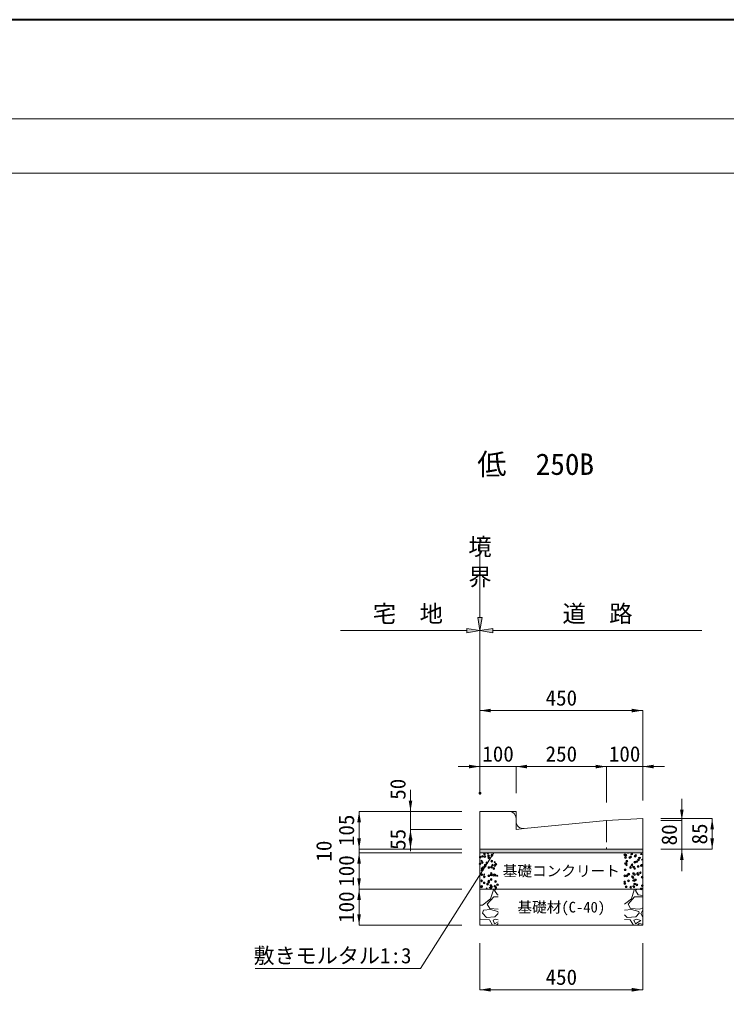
# Model space of a CAD drawing. Units: millimetres at full size; some dimension numbers follow another scale. Extents: x -3213 to 7287, y 2125 to 9550.
# Drawn here: x 1588 to 3544, y 6610 to 9300 of the extents above; entities that cross this region are included whole.
import ezdxf
from ezdxf.enums import TextEntityAlignment as Align

# ---------------------------------------------------------------- set-up
doc = ezdxf.new("R2010")
doc.units = ezdxf.units.MM
doc.header["$LTSCALE"] = 10
doc.header["$PDMODE"] = 32
doc.header["$PDSIZE"] = 5
doc.linetypes.add('DASHED', pattern=[7.5, 6, -1.5])
doc.layers.add('ハッチング_モルタル', color=30, linetype='Continuous')
doc.layers.add('文字', color=41, linetype='Continuous')
for name, color, linetype, lineweight in [('ハッチング_基礎', 150, 'Continuous', 5), ('図枠', 7, 'Continuous', 5), ('寸法線', 7, 'Continuous', 13), ('引出線', 4, 'Continuous', 13), ('本体', 2, 'Continuous', 13), ('舗装・基礎', 3, 'Continuous', 13), ('補助線', 8, 'DASHED', 13)]:
    doc.layers.add(name, color=color, linetype=linetype, lineweight=lineweight)
doc.styles.add('ＭＳ ゴシック', font='')
doc.styles.get('ＭＳ ゴシック').set_extended_font_data('MS Gothic')

# ---------------------------------------------------------------- blocks, each defined once
blk = doc.blocks.new('filled_arrow')
at = {"color": 0, "linetype": 'Continuous', "lineweight": -2}
blk.add_solid([(7.5, 1.25), (0, 0), (7.5, -1.25)], dxfattribs=at)

msp = doc.modelspace()

# ---------------------------------------------------------------- hatches: boundary and pattern name
at = {"layer": 'ハッチング_モルタル'}
msp.add_hatch(color=256, dxfattribs=at).paths.add_polyline_path([(3311.87, 6993.32), (3311.87, 7003.32), (2861.87, 7003.32), (2861.87, 6993.32)])
at = {"layer": '寸法線'}
for points in [[(2855.87, 7644.51), (2867.87, 7644.51), (2861.87, 7608.51)], [(2825.87, 7614.51), (2825.87, 7602.51), (2861.87, 7608.51)], [(2897.87, 7614.51), (2897.87, 7602.51), (2861.87, 7608.51)]]:
    msp.add_hatch(color=256, dxfattribs=at).paths.add_polyline_path(points)

# ---------------------------------------------------------------- linework, layer by layer
at = {"layer": 'ハッチング_基礎'}
for p, q in [((2864.46, 6970.39), (2866.91, 6973.31)), ((2864.46, 6970.39), (2867.5, 6970.12)), ((2867.48, 6970.12), (2866.89, 6973.3)), ((2881.56, 6991.46), (2884.09, 6989.76)), ((2881.57, 6991.47), (2885.13, 6992.83)), ((2884.09, 6989.76), (2885.12, 6992.83)), ((2900.9, 6967.2), (2903.35, 6970.12)), ((2900.9, 6967.2), (2903.93, 6966.93)), ((2903.91, 6966.93), (2903.33, 6970.12)), ((3269.79, 6992.62), (3270.38, 6993.32)), ((3269.79, 6992.62), (3272.83, 6992.35)), ((3272.81, 6992.35), (3272.63, 6993.32)), ((3276.23, 6981.56), (3280.19, 6985.69)), ((3276.23, 6981.57), (3280.75, 6980.87)), ((3280.74, 6980.86), (3280.18, 6985.68)), ((3306.23, 6989.43), (3308.68, 6992.35)), ((3306.23, 6989.43), (3309.26, 6989.16)), ((3308.3, 6975.31), (3311.86, 6976.67)), ((3308.3, 6975.3), (3310.82, 6973.59)), ((3309.24, 6989.16), (3308.66, 6992.34)), ((3310.82, 6973.59), (3311.85, 6976.66)), ((2869.2, 6954.62), (2871.73, 6952.92)), ((2869.21, 6954.63), (2872.76, 6956)), ((2871.73, 6952.92), (2872.76, 6955.99)), ((2893.32, 6958.27), (2897.84, 6957.57)), ((2893.33, 6958.27), (2897.28, 6962.39)), ((2897.84, 6957.57), (2897.28, 6962.39)), ((3265.61, 6958.91), (3268.14, 6957.21)), ((3265.62, 6958.92), (3269.17, 6960.29)), ((3268.14, 6957.21), (3269.17, 6960.28)), ((3276.84, 6954.41), (3279.29, 6957.33)), ((3276.84, 6954.41), (3279.88, 6954.14)), ((3279.86, 6954.14), (3279.27, 6957.32)), ((2871.51, 6932.18), (2873.96, 6935.1)), ((2871.51, 6932.18), (2874.55, 6931.91)), ((2874.53, 6931.91), (2873.94, 6935.09)), ((2899.53, 6934.18), (2903.09, 6935.54)), ((2899.53, 6934.17), (2902.05, 6932.46)), ((2902.05, 6932.46), (2903.08, 6935.53)), ((2907.95, 6928.99), (2910.4, 6931.91)), ((2907.95, 6928.99), (2910.98, 6928.72)), ((2910.96, 6928.72), (2910.38, 6931.9)), ((3282.96, 6923.67), (3287.48, 6922.97)), ((3282.97, 6923.67), (3286.92, 6927.79)), ((3283.89, 6916.2), (3286.34, 6919.11)), ((3283.89, 6916.2), (3286.92, 6915.93)), ((3286.9, 6915.93), (3286.32, 6919.11)), ((3287.48, 6922.97), (3286.92, 6927.79)), ((3295.94, 6938.47), (3299.5, 6939.83)), ((3295.94, 6938.46), (3298.46, 6936.75)), ((3298.46, 6936.75), (3299.49, 6939.82)), ((2878.56, 6893.97), (2881.01, 6896.88)), ((2878.56, 6893.97), (2881.59, 6893.7)), ((2881.58, 6893.7), (2880.99, 6896.88)), ((2887.17, 6897.34), (2890.73, 6898.71)), ((2887.17, 6897.33), (2889.69, 6895.63)), ((2889.69, 6895.63), (2890.72, 6898.7)), ((2890.92, 6866.06), (2899.05, 6891.46)), ((2899.05, 6891.46), (2897.91, 6893.32)), ((2900.06, 6900.37), (2904.02, 6904.5)), ((2900.06, 6900.38), (2904.58, 6899.68)), ((2905.99, 6893.32), (2902.1, 6889.43)), ((2902.1, 6889.43), (2910.23, 6877.23)), ((2904.58, 6899.67), (2904.01, 6904.5)), ((3280.52, 6866.06), (3288.65, 6891.46)), ((3283.58, 6901.63), (3287.14, 6903)), ((3283.58, 6901.62), (3286.1, 6899.92)), ((3286.1, 6899.92), (3287.13, 6902.99)), ((3288.65, 6891.46), (3287.51, 6893.32)), ((3295.59, 6893.32), (3291.7, 6889.43)), ((3291.7, 6889.43), (3299.83, 6877.23)), ((2868.57, 6848.79), (2890.92, 6866.06)), ((2881.78, 6851.83), (2900.07, 6872.15)), ((2900.07, 6872.15), (2911.87, 6872.15)), ((2910.23, 6877.23), (2911.87, 6877.04)), ((3261.87, 6851.65), (3280.52, 6866.06)), ((3271.38, 6851.83), (3289.67, 6872.15)), ((3289.67, 6872.15), (3311.87, 6872.15)), ((3299.83, 6877.23), (3311.87, 6875.79)), ((2861.87, 6849.1), (2868.57, 6848.79)), ((2868.57, 6826.43), (2871.62, 6834.56)), ((2890.92, 6836.59), (2871.62, 6834.56)), ((2888.89, 6839.64), (2881.78, 6851.83)), ((2911.87, 6837.8), (2888.89, 6839.64)), ((2911.24, 6831.51), (2890.92, 6836.59)), ((3280.52, 6836.59), (3261.87, 6834.63)), ((3278.49, 6839.64), (3271.38, 6851.83)), ((3303.89, 6837.61), (3278.49, 6839.64)), ((3300.84, 6831.51), (3280.52, 6836.59)), ((3311.87, 6841.79), (3303.89, 6837.61)), ((3307.95, 6826.43), (3311.87, 6835.58)), ((2863.49, 6810.18), (2861.87, 6808.7)), ((2887.87, 6808.15), (2863.49, 6810.18)), ((2879.75, 6814.24), (2868.57, 6826.43)), ((2903.11, 6816.27), (2879.75, 6814.24)), ((2896.93, 6793.32), (2887.87, 6808.15)), ((2905.15, 6810.18), (2898.03, 6807.13)), ((2898.03, 6807.13), (2902.1, 6796.97)), ((2911.87, 6826.01), (2903.11, 6816.27)), ((2911.87, 6807.93), (2905.15, 6810.18)), ((2911.87, 6828.35), (2911.24, 6831.51)), ((3269.35, 6814.24), (3261.87, 6822.39)), ((3277.47, 6808.15), (3261.87, 6809.45)), ((3292.71, 6816.27), (3269.35, 6814.24)), ((3286.53, 6793.32), (3277.47, 6808.15)), ((3294.75, 6810.18), (3287.63, 6807.13)), ((3287.63, 6807.13), (3291.7, 6796.97)), ((3291.7, 6796.97), (3306.94, 6806.11)), ((3301.86, 6826.43), (3292.71, 6816.27)), ((3306.94, 6806.11), (3294.75, 6810.18)), ((3301.86, 6826.43), (3300.84, 6831.51)), ((3306.94, 6826.43), (3311.87, 6814.92)), ((2902.1, 6796.97), (2911.87, 6802.84)), ((2911.87, 6797.6), (2907.59, 6793.32)), ((3301.86, 6797.99), (3297.19, 6793.32)), ((3311.87, 6796.48), (3301.86, 6797.99))]:
    msp.add_line(p, q, dxfattribs=at)
for p in [(2862.59, 6981.94), (2868.37, 6966.96), (2868.99, 6983.87), (2874.04, 6991.07), (2875.31, 6983.62), (2881.18, 6966.11), (2885.8, 6985.52), (2886.21, 6979.92), (2894.46, 6970.54), (2894.55, 6986.15), (2895.07, 6987.45), (3262.25, 6987.78), (3264.53, 6980.61), (3265.39, 6987.28), (3268.13, 6970.28), (3276.1, 6980.46), (3281.49, 6990.32), (3290.3, 6967.51), (3290.92, 6984.42), (3292.51, 6986.14), (3295.88, 6969.21), (3300.21, 6974.5), (3303.22, 6979.32), (2861.95, 6963.58), (2867.76, 6950.05), (2867.82, 6946.08), (2875.91, 6959.56), (2875.98, 6957.05), (2886.62, 6952.74), (2893.84, 6953.63), (2899.9, 6950.3), (2903.03, 6958.42), (2905.61, 6962.14), (3263.3, 6946.79), (3263.91, 6963.7), (3266.25, 6964.12), (3278.42, 6952.97), (3282.4, 6960.32), (3286.84, 6954.47), (3289.68, 6950.6), (3299.56, 6956.14), (3305.44, 6938.64), (3308.05, 6958.05), (3309.52, 6959.17), (2865.8, 6933.74), (2866.52, 6916.23), (2867.14, 6933.14), (2873.89, 6926.74), (2885.89, 6911.9), (2886.06, 6915.59), (2886.54, 6930.27), (2892.6, 6919.8), (2892.92, 6932.6), (2893.22, 6936.72), (2899.26, 6931.94), (2903.51, 6931.83), (2905.13, 6914.44), (3262.06, 6912.97), (3262.68, 6929.88), (3268.2, 6930.1), (3272.51, 6934.36), (3272.83, 6916.07), (3273.48, 6934.43), (3283.22, 6927.53), (3286.2, 6936.11), (3288.45, 6916.77), (3289.06, 6933.69), (3292.07, 6918.6), (3297.83, 6935.19), (3299.63, 6933.21), (3310.34, 6926.39), (2865.9, 6899.32), (2866.62, 6900.96), (2873.18, 6910.23), (2883.03, 6906.64), (2891.77, 6894.4), (2891.98, 6902.89), (2893.74, 6899.81), (2905.46, 6897.81), (2910.15, 6905.49), (3262.4, 6908.54), (3266.1, 6899.79), (3278.71, 6898.57), (3287.83, 6899.86), (3289.52, 6907.39), (3295.73, 6904.88), (3307.9, 6893.72), (3310.79, 6902.79)]:
    msp.add_point(p, dxfattribs=at)
at = {"layer": '図枠', "lineweight": 40}
msp.add_line((-2713.13, 9299.64), (7036.87, 9299.64), dxfattribs=at)
at = {"layer": '図枠', "lineweight": 13}
for p, q in [((-2338.13, 9024.64), (6661.87, 9024.64)), ((-2338.13, 8874.64), (6661.87, 8874.64))]:
    msp.add_line(p, q, dxfattribs=at)
at = {"layer": '寸法線'}
for p, q in [((2861.87, 7644.51), (2861.87, 7864.98)), ((2825.87, 7608.51), (2475.87, 7608.51)), ((2861.87, 7387.32), (2861.87, 7608.51)), ((3475.87, 7608.51), (2897.87, 7608.51)), ((3311.87, 7387.32), (2861.87, 7387.32)), ((2861.87, 7208.32), (2861.87, 7387.32)), ((3311.87, 7138.32), (3311.87, 7387.32)), ((3021.87, 7232.32), (2801.87, 7232.32)), ((2861.87, 7158.32), (2861.87, 7232.32)), ((3211.87, 7232.32), (2961.87, 7232.32)), ((2961.87, 7158.32), (2961.87, 7232.32)), ((2961.87, 7158.32), (2961.87, 7232.32)), ((3151.87, 7232.32), (3371.87, 7232.32)), ((3211.87, 7133.32), (3211.87, 7232.32)), ((3211.87, 7133.32), (3211.87, 7232.32)), ((3311.87, 7138.32), (3311.87, 7232.32)), ((2669.69, 6998.32), (2669.69, 7168.32)), ((3420.2, 6943.32), (3420.2, 7143.32)), ((2527.51, 7003.32), (2527.51, 7108.32)), ((2811.87, 7108.32), (2527.51, 7108.32)), ((2811.87, 7108.32), (2669.69, 7108.32)), ((3361.87, 7088.32), (3504.06, 7088.32)), ((3361.87, 7083.32), (3420.2, 7083.32)), ((3504.06, 7088.32), (3504.06, 7003.32)), ((2669.69, 6998.32), (2669.69, 7063.32)), ((2811.87, 7058.32), (2669.69, 7058.32)), ((2811.87, 7058.32), (2669.69, 7058.32)), ((2527.51, 7033.32), (2527.51, 6963.32)), ((2811.87, 7003.32), (2527.51, 7003.32)), ((2811.87, 7003.32), (2527.51, 7003.32)), ((2811.87, 7003.32), (2669.69, 7003.32)), ((3361.87, 7003.32), (3504.06, 7003.32)), ((3361.87, 7003.32), (3420.2, 7003.32)), ((2811.87, 6993.32), (2527.51, 6993.32)), ((2527.51, 6993.32), (2527.51, 6833.32)), ((2811.87, 6993.32), (2527.51, 6993.32)), ((2527.51, 6953.32), (2527.51, 6793.32)), ((2811.87, 6893.32), (2527.51, 6893.32)), ((2811.87, 6893.32), (2527.51, 6893.32)), ((2811.87, 6793.32), (2527.51, 6793.32)), ((2861.87, 6743.32), (2861.87, 6614.74)), ((3311.87, 6743.32), (3311.87, 6614.74)), ((2861.87, 6614.74), (3311.87, 6614.74))]:
    msp.add_line(p, q, dxfattribs=at)
for points in [[(2855.87, 7644.51), (2867.87, 7644.51), (2861.87, 7608.51)], [(2825.87, 7614.51), (2825.87, 7602.51), (2861.87, 7608.51)], [(2897.87, 7614.51), (2897.87, 7602.51), (2861.87, 7608.51)]]:
    msp.add_lwpolyline(points, close=True, dxfattribs=at)
at = {"layer": '引出線'}
msp.add_lwpolyline([(2900.2, 6993.32), (2697.36, 6673.81), (2239.95, 6673.81)], dxfattribs=at)
at = {"layer": '本体'}
for p, q in [((2861.87, 7108.32), (2861.87, 7003.32)), ((2941.87, 7108.32), (2861.87, 7108.32)), ((2961.87, 7080.42), (2961.87, 7088.32)), ((2983.86, 7060.52), (3211.87, 7083.32)), ((3211.87, 7083.32), (3311.87, 7088.32)), ((3311.87, 7088.32), (3311.87, 7003.32)), ((2861.87, 7003.32), (3311.87, 7003.32))]:
    msp.add_line(p, q, dxfattribs=at)
for centre, start, end in [((2941.87, 7088.32), 0, 90), ((2981.87, 7080.42), 180, 275.71059)]:
    msp.add_arc(centre, 20, start, end, dxfattribs=at)
at = {"layer": '舗装・基礎'}
for points in [[(2861.87, 7003.32), (3311.87, 7003.32), (3311.87, 6993.32), (2861.87, 6993.32)], [(2861.87, 6993.32), (3311.87, 6993.32), (3311.87, 6893.32), (2861.87, 6893.32)], [(2861.87, 6893.32), (3311.87, 6893.32), (3311.87, 6793.32), (2861.87, 6793.32)]]:
    msp.add_lwpolyline(points, close=True, dxfattribs=at)
at = {"layer": '補助線'}
for p, q in [((2941.87, 7108.32), (2961.87, 7108.32)), ((2961.87, 7088.32), (2961.87, 7108.32)), ((2961.87, 7080.42), (2961.87, 7058.32)), ((3211.87, 7083.32), (3211.87, 7003.32)), ((2983.86, 7060.52), (2961.87, 7058.32))]:
    msp.add_line(p, q, dxfattribs=at)
msp.add_point((2861.87, 7158.32), dxfattribs=at)

# ---------------------------------------------------------------- block references
at = {"layer": '寸法線', "xscale": 4, "yscale": 4}
for p in [(2861.87, 7387.32), (2961.87, 7232.32), (2961.87, 7232.32), (3311.87, 7232.32), (2861.87, 6614.74)]:
    msp.add_blockref('filled_arrow', p, dxfattribs=at)
for p, rotation in [((3311.87, 7387.32), 180), ((2861.87, 7232.32), 180), ((3211.87, 7232.32), 180), ((3211.87, 7232.32), 180), ((2669.69, 7108.32), 90), ((2527.51, 7108.32), 270), ((3420.2, 7083.32), 90), ((3504.06, 7088.32), 270), ((2669.69, 7058.32), 270), ((2669.69, 7058.32), 270), ((2527.51, 7003.32), 90), ((2669.69, 7003.32), 90), ((3504.06, 7003.32), 90), ((3420.2, 7003.32), 270), ((2527.51, 6993.32), 270), ((2527.51, 6893.32), 90), ((2527.51, 6893.32), 270), ((2527.51, 6793.32), 90), ((3311.87, 6614.74), 180)]:
    msp.add_blockref('filled_arrow', p, dxfattribs=dict(at, rotation=rotation))
at = {"layer": '引出線', "xscale": 0.133, "yscale": 0.133, "rotation": 237.6}
msp.add_blockref('filled_arrow', (2900.2, 6993.32), dxfattribs=at)

# ---------------------------------------------------------------- texts
at = {"layer": '寸法線', "style": 'ＭＳ ゴシック'}
for s, p in [('境', (2829.5, 7864.32)), ('界', (2829.5, 7780.99))]:
    msp.add_text(s, height=47.47, dxfattribs=at).set_placement(p, align=Align.TOP_LEFT)
for s, height, p in [('宅\u3000地', 47.47, (2662.38, 7655.44)), ('道\u3000路', 47.47, (3186.87, 7655.44)), ('450', 42.72, (3086.87, 7422.32)), ('100', 42.72, (2911.87, 7267.32)), ('250', 42.72, (3086.87, 7267.32)), ('100', 42.72, (3261.87, 7267.32)), ('450', 42.72, (3086.87, 6649.74))]:
    msp.add_text(s, height=height, dxfattribs=at).set_placement(p, align=Align.MIDDLE_CENTER)
for s, p in [('50', (2634.69, 7169.52)), ('105', (2492.51, 7055.82)), ('55', (2634.69, 7030.82)), ('80', (3385.2, 7043.32)), ('85', (3469.06, 7045.82)), ('10', (2430.01, 6998.32)), ('100', (2492.51, 6943.32)), ('100', (2492.51, 6843.32))]:
    msp.add_text(s, height=42.72, rotation=90, dxfattribs=at).set_placement(p, align=Align.MIDDLE_CENTER)
at = {"layer": '引出線', "style": 'ＭＳ ゴシック'}
msp.add_text('敷きモルタル1:3', height=42.72, dxfattribs=at).set_placement((2672.36, 6730.55), align=Align.TOP_RIGHT)
at = {"layer": '文字', "style": 'ＭＳ ゴシック'}
msp.add_text('低\u3000250B', height=59.34, dxfattribs=at).set_placement((3015.78, 8098.68), align=Align.TOP_CENTER)
for s, p in [('基礎コンクリート', (3086.87, 6943.32)), ('基礎材(C-40)', (3086.87, 6843.32))]:
    msp.add_text(s, height=29.67, dxfattribs=at).set_placement(p, align=Align.MIDDLE_CENTER)

doc.saveas('drawing.dxf')
